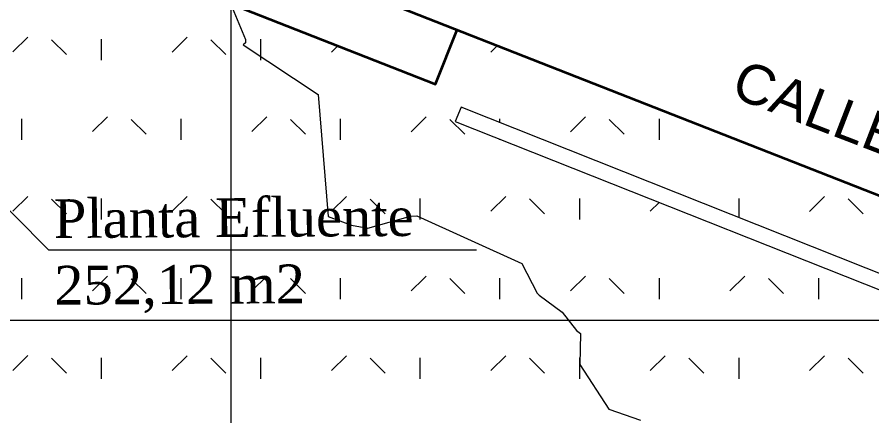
# Model space of a CAD drawing. Header units: metres. Extents: x -207 to 246, y -187 to 169.
# Drawn here: x -109.9 to -71.36, y -85.38 to -67.4 of the extents above; entities that cross this region are included whole.
import ezdxf

# ---------------------------------------------------------------- set-up
doc = ezdxf.new("R2010")
doc.units = ezdxf.units.M
for name, color, linetype, lineweight in [('ACHURADO', 7, 'Continuous', 9), ('C-TOPO', 7, 'Continuous', 9), ('C-TOPO-MAJR', 7, 'Continuous', 35), ('EQUIPOS PIS', 7, 'Continuous', 9), ('grilla', 7, 'Continuous', 9), ('solera', 7, 'Continuous', 35)]:
    doc.layers.add(name, color=color, linetype=linetype, lineweight=lineweight)
doc.layers.add('PR10-ARQ-PL-001-Emplazamiento-C-1_dwg', color=7, linetype='Continuous', lineweight=9, true_color=0x767676)
doc.layers.add('TEXTO', color=5, linetype='Continuous', lineweight=9, true_color=0x0000ff)
doc.styles.add('Arial', font='arial.ttf', dxfattribs={"height": 1.792988})
doc.styles.add('Times New Roman', font='times.ttf', dxfattribs={"height": 1.75})
pattern_1 = [(90, (-655750.258, -5498481.082), (-3.592, 3.592), [0.9525, -6.232]), (45, (-655750.258, -5498481.082), (-3.5921024484, 3.5921024484), [0.9525, -4.127]), (135, (-655750.258, -5498481.082), (-3.5921024484, -3.5921024484), [0.9525, -4.127])]

# ---------------------------------------------------------------- blocks, each defined once
blk = doc.blocks.new('PR10-ARQ-PL-001-Emplazamiento-C-1_dwg-674643-PLANTA SUPERFICIES')
at = {"layer": 'ACHURADO'}
h = blk.add_hatch(dxfattribs=at)
h.set_pattern_fill('FP_1', color=256, style=0, pattern_type=2)
h.set_pattern_definition(pattern_1)
h.paths.add_polyline_path([(-94.086, -119.165), (-91.032, -70.423), (-99.695, -67.022), (-98.719, -64.566), (-118.96, -56.618), (-118.649, -55.835), (-118.855, -55.514), (-118.616, -54.913), (-118.277, -54.897), (-110.01, -34.083), (-113.235, -35.26), (-115.933, -41.843), (-119.856, -51.176), (-122.923, -49.89), (-125.331, -55.633), (-128.913, -54.131), (-126.505, -48.389), (-126.632, -48.335), (-127.862, -43.679), (-150.258, -47.708), (-150.258, -66.405), (-137.14, -85.351), (-95.26, -118.243)])
h.paths.add_polyline_path([(-120.421, -79.818), (-121.52, -78.705), (-122.585, -79.569), (-128.379, -76.931), (-126.546, -73.14), (-128.84, -72.278), (-126.416, -65.824), (-128.27, -65.134), (-127.165, -62.164), (-125.301, -62.857), (-123.251, -57.4), (-110.3, -62.621), (-115.401, -75.566), (-118.287, -74.464), (-118.635, -75.467), (-117.3, -76.959), (-119.206, -78.705)])
h.paths.add_polyline_path([(-126.458, -61.942), (-126.573, -61.936), (-126.796, -61.889), (-126.902, -61.848), (-127.004, -61.796), (-127.104, -61.731), (-127.189, -61.662), (-127.27, -61.581), (-127.341, -61.492), (-127.404, -61.397), (-127.456, -61.295), (-127.497, -61.188), (-127.526, -61.078), (-127.544, -60.965), (-127.55, -60.851), (-127.544, -60.737), (-127.526, -60.624), (-127.497, -60.514), (-127.456, -60.407), (-127.404, -60.305), (-127.341, -60.209), (-127.27, -60.121), (-127.189, -60.04), (-127.1, -59.968), (-127.004, -59.906), (-126.902, -59.854), (-126.685, -59.783), (-126.546, -59.764), (-126.458, -59.759), (-126.344, -59.765), (-126.232, -59.783), (-126.121, -59.813), (-126.015, -59.854), (-125.913, -59.906), (-125.817, -59.968), (-125.728, -60.04), (-125.647, -60.121), (-125.575, -60.209), (-125.513, -60.305), (-125.461, -60.407), (-125.42, -60.514), (-125.391, -60.624), (-125.373, -60.737), (-125.367, -60.851), (-125.373, -60.965), (-125.391, -61.078), (-125.42, -61.188), (-125.461, -61.295), (-125.513, -61.397), (-125.575, -61.492), (-125.647, -61.581), (-125.728, -61.662), (-125.817, -61.734), (-125.913, -61.796), (-126.076, -61.872), (-126.121, -61.889), (-126.232, -61.918), (-126.344, -61.936)])
h.paths.add_polyline_path([(-121.416, -57.963), (-121.431, -57.961), (-121.431, -57.927), (-121.403, -57.939)])
h.paths.add_polyline_path([(-121.487, -57.935), (-121.502, -57.933), (-121.502, -57.9), (-121.473, -57.911)])
h.paths.add_polyline_path([(-121.548, -57.91), (-121.563, -57.909), (-121.563, -57.875), (-121.535, -57.887)])
h.paths.add_polyline_path([(-121.62, -57.882), (-121.634, -57.88), (-121.634, -57.847), (-121.606, -57.859)])
h.paths.add_polyline_path([(-119.491, -57.024), (-120.384, -56.639), (-120.449, -56.79), (-120.881, -56.604), (-120.724, -56.241), (-120.293, -56.427), (-120.354, -56.569), (-119.461, -56.955)])
h.paths.add_polyline_path([(-120.572, -56.638), (-120.511, -56.617), (-120.487, -56.595), (-120.6, -56.543), (-120.607, -56.511), (-120.588, -56.484), (-120.567, -56.477), (-120.457, -56.525), (-120.467, -56.461), (-120.507, -56.411), (-120.567, -56.387), (-120.631, -56.395), (-120.682, -56.434), (-120.707, -56.494), (-120.7, -56.558), (-120.663, -56.61), (-120.604, -56.637)])
h = blk.add_hatch(dxfattribs=at)
h.set_pattern_fill('FP_1', color=256, style=0, pattern_type=2)
h.set_pattern_definition(pattern_1)
h.paths.add_polyline_path([(-70.644, -134.54), (-73.744, -131.908), (-75.303, -123.01), (-71.023, -122.26), (-67.227, -118.287), (-66.271, -116.467), (-67.311, -115.93), (-63.223, -107.811), (-61.973, -108.468), (-60.834, -106.205), (-48.232, -112.822), (-49.371, -115.085), (-47.299, -116.173), (-43.302, -108.561), (-42.759, -106.014), (-42.175, -104.901), (-45.826, -103.256), (-40.884, -91.646), (-90.152, -72.113), (-89.876, -71.463), (-40.008, -91.287), (-44.95, -102.928), (-41.87, -104.319), (-39.078, -98.999), (-32.391, -95.936), (-32.397, -95.644), (-32.416, -95.353), (-32.448, -95.063), (-32.492, -94.775), (-32.549, -94.489), (-32.619, -94.206), (-32.701, -93.926), (-32.794, -93.65), (-32.9, -93.378), (-33.018, -93.111), (-33.147, -92.85), (-33.288, -92.594), (-33.439, -92.345), (-33.602, -92.103), (-33.775, -91.868), (-33.957, -91.641), (-34.15, -91.422), (-34.352, -91.211), (-34.563, -91.01), (-34.783, -90.818), (-35.01, -90.636), (-35.246, -90.464), (-59.119, -80.114), (-68.8, -76.313), (-68.941, -76.676), (-68.788, -76.736), (-68.957, -77.174), (-69.325, -77.032), (-69.156, -76.593), (-68.957, -76.251), (-90.056, -67.967), (-91.032, -70.423), (-94.086, -119.165), (-83.167, -127.74)])
at = {"layer": 'C-TOPO', "flags": 128}
for points in [[(-111.369, -59.599), (-106.032, -61.695), (-105.763, -61.8), (-105.635, -61.85), (-98.747, -64.555), (-98.566, -64.626), (-97.966, -64.861), (-97.85, -64.907), (-93.46, -66.631), (-87.178, -69.097), (-86.912, -69.201), (-82.476, -70.943), (-80.926, -71.552), (-69.401, -76.077)], [(-69.401, -76.077), (-80.926, -71.552), (-82.476, -70.943), (-86.912, -69.201), (-87.178, -69.097), (-93.46, -66.631), (-97.85, -64.907), (-97.966, -64.861), (-98.566, -64.626), (-98.747, -64.555), (-105.635, -61.85), (-105.763, -61.8), (-106.032, -61.695), (-111.369, -59.599)]]:
    blk.add_lwpolyline(points, dxfattribs=at)
at = {"layer": 'C-TOPO-MAJR', "color": 1, "lineweight": 9, "true_color": 0xff0000, "flags": 128}
blk.add_lwpolyline([(-100.58, -66.054), (-99.597, -68.409), (-99.603, -68.551), (-99.713, -68.649), (-96.321, -70.89), (-95.879, -76.396), (-94.821, -76.776), (-94.09, -76.912), (-92.155, -76.369), (-91.873, -76.356), (-87.141, -78.504), (-86.445, -79.853), (-86.361, -79.942), (-85.323, -80.697), (-84.672, -81.526), (-84.502, -81.671), (-84.528, -83.063), (-83.223, -85.073), (-81.787, -85.573)], dxfattribs=at)
at = {"layer": 'EQUIPOS PIS', "flags": 128}
blk.add_lwpolyline([(-41.87, -104.319), (-44.95, -102.928), (-40.008, -91.287), (-89.876, -71.463), (-90.152, -72.113), (-40.884, -91.646), (-45.826, -103.256), (-42.175, -104.901)], dxfattribs=at)
at = {"layer": 'grilla'}
for p, q in [((-100.258, 166.258), (-100.258, -186.737)), ((240.531, -81.082), (-203.992, -81.082))]:
    blk.add_line(p, q, dxfattribs=at)
at = {"layer": 'solera', "flags": 128}
for points in [[(13.372, 2.083), (13.051, 1.282), (-78.372, 37.795), (-81.977, 36.498), (-118.277, -54.897), (-118.616, -54.913), (-118.855, -55.514), (-118.649, -55.835), (-118.96, -56.618), (-59.119, -80.114)], [(-98.719, -64.566), (-99.695, -67.022), (-91.032, -70.423), (-90.056, -67.967)]]:
    blk.add_lwpolyline(points, dxfattribs=at)
at = {"layer": 'TEXTO', "flags": 128}
blk.add_lwpolyline([(-89.189, -77.903), (-108.473, -77.903), (-119.484, -66.801)], dxfattribs=at)
at = {"layer": 'TEXTO', "attachment_point": 1}
for s, insert, char_height, width, rotation, line_spacing_factor, style in [('CALLE INTERIOR', (-77.147, -69.279), 1.79299, 21.42419, 338.919, 0.941778, 'Arial'), ('Planta Efluente\\P252,12 m2', (-108.249, -75.612), 1.75, 19.32574, 0.3432, 1.029793, 'Times New Roman')]:
    blk.add_mtext(s, dxfattribs=dict(at, insert=insert, char_height=char_height, width=width, rotation=rotation, line_spacing_factor=line_spacing_factor, style=style))

msp = doc.modelspace()

# ---------------------------------------------------------------- linework, layer by layer
at = {"layer": 'C-TOPO'}
for p, q in [((-87.178, -69.097), (-93.46, -66.631)), ((-93.46, -66.631), (-87.178, -69.097)), ((-86.912, -69.201), (-87.178, -69.097)), ((-87.178, -69.097), (-86.912, -69.201)), ((-82.476, -70.943), (-86.912, -69.201)), ((-86.912, -69.201), (-82.476, -70.943)), ((-80.926, -71.552), (-82.476, -70.943)), ((-82.476, -70.943), (-80.926, -71.552)), ((-69.401, -76.077), (-80.926, -71.552)), ((-80.926, -71.552), (-69.401, -76.077))]:
    msp.add_line(p, q, dxfattribs=at)
at = {"layer": 'C-TOPO-MAJR', "color": 1, "lineweight": 9, "true_color": 0xff0000, "flags": 128}
msp.add_lwpolyline([(-100.58, -66.054), (-99.597, -68.409), (-99.603, -68.551), (-99.713, -68.649), (-96.321, -70.89), (-95.879, -76.396), (-94.821, -76.776), (-94.09, -76.912), (-92.155, -76.369), (-91.873, -76.356), (-87.141, -78.504), (-86.445, -79.853), (-86.361, -79.942), (-85.323, -80.697), (-84.672, -81.526), (-84.502, -81.671), (-84.528, -83.063), (-83.223, -85.073), (-81.787, -85.573)], dxfattribs=at)

# ---------------------------------------------------------------- block references
at = {"layer": 'PR10-ARQ-PL-001-Emplazamiento-C-1_dwg', "color": 7}
msp.add_blockref('PR10-ARQ-PL-001-Emplazamiento-C-1_dwg-674643-PLANTA SUPERFICIES', (0, 0), dxfattribs=at)

doc.saveas('drawing.dxf')
